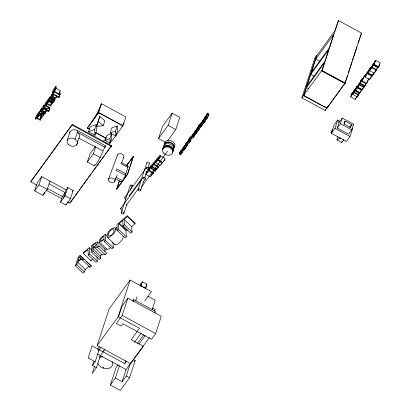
<?xml version="1.0" encoding="UTF-8"?>
<svg xmlns="http://www.w3.org/2000/svg" width="411" height="411" viewBox="0 0 411 411"><rect width="100%" height="100%" fill="white"/><g stroke="black" fill="none" stroke-linecap="round" stroke-linejoin="round"><path stroke-width="0.62" d="M373.286 65.092L373.517 64.774L378.135 67.276L377.899 67.599L373.286 65.092L373.296 63.777L371.78 67.769L376.394 70.276L377.534 67.435M180.27 154.86L180.876 154.531L182.088 152.347M192.286 138.348L192.893 138.019L194.11 135.835M115.609 228.994C115.496 232.2 112.907 234.64 110.533 236.484A5.266 1.855 -46.4 0 1 108.242 237.568L107.276 237.301C105.966 233.042 110.883 227.971 114.952 227.617L115.491 228.331L117.13 226.959L116.955 224.488L118.286 223.373L125.93 230.648L126.362 236.818L125.031 237.933L115.609 228.994L117.181 227.673L117.387 230.658L118.717 229.544L118.286 223.373M123.254 236.263C123.141 239.469 120.551 241.909 118.178 243.754A5.266 1.855 -46.4 0 1 115.887 244.838L114.921 244.576L107.276 237.301M159.792 164.955C160.172 166.306 162.078 163.254 162.242 162.484L157.85 159.704C153.693 165.284 157.12 158.24 158.574 157.1L156.319 159.858L155.379 162.463L159.817 165.412M188.531 143.151C189.44 144.21 191.408 138.928 191.423 138.096M205.849 119.36C206.913 120.366 208.829 114.648 208.927 113.729L207.776 113.102C204.303 116.606 203.209 125.042 207.776 113.102M361.788 81.491L362.106 78.845L362.502 78.301L362.214 80.535L364.521 75.526L361.788 81.491L366.407 83.998L368.903 78.573M38.762 115.152L38.197 116.847L37.406 116.416C37.519 113.847 41.085 114.494 42.112 116.102A1.865 1.403 18.1 0 1 42.379 117.094L41.126 118.435L40.34 118.008L41.085 115.758M204.642 121.964L205.161 121.481L204.005 120.855L203.466 121.507L204.93 117.561C203.594 118.502 202.207 124.543 204.005 120.855M103.551 141.548L104.302 140.069L105.684 139.545M164.616 159.519L164.611 159.216M369.556 79.035C369.869 80.171 371.539 76.544 371.703 75.691M357.365 96.431L357.339 96.888L358.813 94.7L354.195 92.192L353.064 93.729L354.796 89.804L353.912 90.954L353.568 92.454M146.095 172.954L146.419 171.901M198.179 130.102L197.09 131.797M96.677 126.531L99.693 116.416L104.851 120.7L103.223 125.694L96.677 126.531L99.693 116.416M200.655 126.218L199.52 128.633M154.361 170.401L153.149 173.648L148.756 170.863L149.779 167.179L152.296 164.241L151.279 167.929L150.816 168.464L155.209 171.243L156.01 169.481M148.756 170.863L150.118 167.077L151.716 165.217L150.816 168.464M157.901 167.231L156.375 169.887L151.983 167.107L153.005 163.419L153.462 162.884L154.438 163.501M153.462 162.884L152.666 165.761L155.497 160.511L154.022 164.734L158.41 167.513L159.381 165.135M154.022 164.734L154.829 161.806L151.983 167.107M153.149 173.648L153.657 171.803M155.425 162.628L156.524 161.862L157.85 159.704M159.535 155.81L159.134 157.259L160.706 155.702L165.155 158.559L164.508 160.208L162.443 162.818L158.055 160.033L159.072 156.35L159.535 155.81L160.511 156.432M155.209 171.243L155.661 169.62M156.375 169.887L156.884 168.042M180.799 153.755L180.717 154.418L181.991 152.121M204.313 122.334L204.257 122.848L205.161 121.481M75.388 265.855L76.79 264.679L77.576 262.192L81.393 258.992L82.421 259.958L83.762 258.832L91.406 266.107L90.066 267.227L89.038 266.266L85.221 269.467L84.435 271.948L83.032 273.125L75.388 265.855L78.326 256.86L79.965 255.488L83.762 258.832M79.236 256.983L77.895 261.185L80.977 258.601L79.236 256.983L81.034 258.694M35.259 118.938L36.348 115.609L38.192 113.071L37.108 116.4L35.259 118.938L35.875 119.272L36.615 118.255L40.18 120.192L41.09 118.024M40.545 119.688L36.985 117.752L37.344 116.642M37.406 116.416L38.665 112.285L40.119 111.33M39.22 113.493L40.653 109.691L39.22 113.493L43.402 115.763L44.311 113.6M40.581 111.628L42.03 107.8L40.581 111.628L43.648 113.292L39.564 113.02M42.785 108.602L44.239 104.769L42.785 108.602L43.222 108.838C38.953 110.014 46.489 114.577 46.756 110.754L48.508 111.71L48.873 111.201L49.962 107.872L48.919 107.307M40.18 120.192L40.725 118.527M45.59 104.743L46.679 101.414L48.529 98.871L47.44 102.2L45.59 104.743L46.207 105.077L46.952 104.06L50.512 105.992L51.606 103.269M46.207 105.077L46.571 103.968M52.603 102.211L51.601 104.502L50.265 102.077C49.253 101.892 48.328 102.36 47.568 102.026L48.657 98.697L49.736 98.075M50.882 105.488L47.316 103.557L47.681 102.447M43.402 115.763L44.131 113.544M48.806 100.325L50.26 96.493L48.806 100.325L50.625 101.317C49.788 102.175 48.221 100.68 47.568 102.026M43.766 115.265L40.648 113.57L44.794 113.852L45.338 112.188M44.794 113.852L45.667 111.735M52.346 92.794L53.435 89.464L55.773 86.253L56.43 86.613L55.341 89.942L54.365 91.278L59.282 93.949L58.896 94.479L53.98 91.812L53.004 93.148L52.346 92.794L54.684 89.583L55.773 86.253M51.334 97.027L52.048 97.417L50.918 98.476L51.483 99.39L52.767 98.229L54.391 98.347A1.649 1.238 18.1 0 1 55.043 98.917L55.156 99.133A1.459 1.099 18.1 0 1 55.161 99.781L53.79 100.644L54.231 100.885L53.867 101.383C51.992 101.003 48.313 98.758 51.334 97.027L52.423 93.698L51.565 94.509L51.221 95.578M53.004 93.148L53.368 92.038M51.483 99.39L52.413 96.308M59.246 93.122L60.289 93.687L59.199 97.017L58.835 97.52L57.083 96.57C56.816 100.387 49.279 95.825 53.548 94.653L53.111 94.412L54.016 91.638M53.111 94.412L54.201 91.689M54.365 91.278L54.73 90.168M48.508 111.71L49.412 108.93M50.512 105.992L51.056 104.327M51.601 104.502L52.325 102.282M53.204 100.325L54.278 99.801L54.406 99.282L53.964 98.84L53.111 98.768L52.043 99.698L53.204 100.325L53.749 98.661M52.058 103.875L50.877 101.805L51.056 101.548L52.988 102.596L53.533 100.931M52.988 102.596L53.718 100.983M53.867 101.383L54.231 100.274M58.896 94.479L59.985 91.15M59.282 93.949L60.371 90.62L55.454 87.949M36.959 185.212L30.799 181.868L31.02 181.205L72.346 124.43L111.535 145.7L69.988 203.142L67.748 201.924M58.835 97.52L60.289 93.687M49.947 181.097L47.224 189.42L42.929 195.323L34.683 190.843L37.401 182.52L41.696 176.617L66.079 189.851L63.356 198.179M34.683 190.843L38.978 184.945L41.696 176.617M42.929 195.323L43.509 193.54M44.352 193.36L44.722 192.24M30.799 181.868L72.346 124.43M67.291 140.197L70.009 131.869M75.115 139.134L77.838 130.806L105.612 145.884C101.717 152.476 100.145 160.239 94.458 165.9L87.338 162.032L90.06 153.709L95.311 146.496M76.58 145.006L78.804 138.194A5.328 4.007 18.1 0 0 77.34 132.321L105.113 147.4M66.079 189.851L67.769 187.534L73.173 190.468L70.456 198.796L65.894 205.053L60.489 202.12L62.318 196.52L65.19 192.579L49.053 183.82M60.489 202.12L65.046 195.857L67.769 187.534M89.536 129.352L87.384 127.985L98.635 112.527L122.966 125.73L111.653 141.358L110.549 140.757M88.529 131.808L90.163 126.814L96.272 124.574L96.59 130.297L94.956 135.291L88.529 131.808L94.643 129.568L96.272 124.574M65.894 205.053L66.284 203.866M97.962 113.457L100.829 104.671L101.507 103.742L125.833 116.945L122.91 125.894L98.583 112.691L101.507 103.742M69.988 203.142L70.209 202.474M87.338 162.032L93.338 153.786L95.563 146.979L78.804 138.194M94.458 165.9L94.849 164.708M105.237 140.439L106.865 135.445L111.54 133.734L111.777 138.106L110.148 143.1L105.237 140.439L109.907 138.728L111.54 133.734M110.194 132.948L111.828 127.955L117.171 125.997L117.443 131.001L115.81 135.995L110.194 132.948L115.537 130.991L117.171 125.997M122.288 126.66L123.619 122.586M126.516 165.592L133.513 156.201L127.616 174.233L116.75 189.158L119.385 180.681M116.75 189.158L119.303 181.343M122.067 181.631L122.386 180.665A4.978 0.776 -61.5 0 0 125.314 175.363L125.833 173.796L117.14 169.075M127.256 165.756L127.965 163.599M116.637 189.096L127.502 174.166L133.395 156.134M121.353 212.508L130.138 185.613M130.333 190.314L132.013 185.181M123.891 213.288L126.829 204.308M129.532 196.042L130.056 194.429M138.122 189.466L146.855 162.746M140.665 190.252L143.598 181.266M144.754 177.727L146.686 171.819M148.011 167.76L149.399 163.527M165.669 142.432L158.528 138.558L162.515 126.362L172.127 113.164L179.812 117.335L175.826 129.527L167.698 140.701M158.528 138.558L168.14 125.355L172.127 113.164M130.138 280.03L118.147 316.711L139.509 328.307L131.212 339.702L143.305 346.268L130.616 363.699L97.16 345.543L109.151 308.861L130.138 280.03L151.5 291.625L144.708 300.95M94.612 366.201L92.239 373.46L96.426 367.706L92.434 365.543L93.821 361.305M97.72 349.386L99.215 346.684M92.434 365.543L95.172 361.783L99.128 349.679M96.426 367.706L100.382 355.602M103.12 351.842L103.5 350.686M118.522 316.866L122.036 306.113L127.847 298.129L161.287 316.28L155.625 333.598L151.479 339.291L122.853 323.755L121.188 326.046L116.375 323.431L122.185 315.448L127.847 298.129M183.167 150.39L182.237 152.609L181.081 151.988L182.181 148.931L183.784 146.619L182.427 150.138L183.583 150.765L184.344 149.054M181.081 151.988L182.386 148.823L183.167 147.883L182.427 150.138M133.205 301.412L133.786 299.624L155.435 311.379L154.849 313.161M186.856 145.14L185.916 147.523L184.482 149.532L183.327 148.905L184.313 145.89L184.678 145.386L185.448 145.802M182.237 152.609L183.085 150.102M183.327 148.905L184.904 146.635L186.024 143.537L186.794 143.953M184.678 145.386L183.943 147.636L184.719 146.701L186.024 143.537M186.887 144.127L186.116 143.711L186.286 143.182L187.447 141.579L188.217 142M184.482 149.532L184.873 148.325M139.961 286.01L140.932 283.703L140.156 286.077M188.207 143.413L187.252 145.725L186.096 145.098L186.794 142.961L186.116 143.711M186.096 145.098L187.447 141.579M135.697 300.975L137.079 296.757M140.778 285.871L142.329 281.787L146.943 284.289L145.628 288.311L141.014 285.804L142.329 281.787M187.252 145.725L187.95 143.583M190.457 136.894C186.984 140.398 185.89 148.833 190.457 136.894L191.223 137.315M133.554 359.584L135.178 360.468L129.516 377.786L120.3 390.45L110.328 385.04L115.989 367.722L118.178 364.716M195.184 133.878L194.259 136.103L193.103 135.476L194.203 132.419L195.8 130.107L194.449 133.626L195.6 134.253L196.366 132.542M193.103 135.476L194.408 132.311L195.184 131.371L194.449 133.626M195.328 132.414L196.35 129.511L197.85 127.323L196.345 129.927L197.367 128.725L197.352 129.157A1.649 0.257 -61.5 0 1 197.054 129.866L195.328 132.414L196.484 133.041L198.21 130.493A1.649 0.257 -61.5 0 0 198.503 129.784M194.259 136.103L194.896 134.145M110.328 385.04L115.434 378.028L119.39 365.924M195.6 134.253L196.155 132.563M145.396 288.378L146.362 285.414M200.907 126.146L198.595 130.138L197.444 129.511L198.816 125.314L199.181 124.805L199.952 125.227M196.484 133.041L196.823 132.008M197.444 129.511L199.15 126.994L199.864 124.708A1.885 0.293 -61.5 0 0 199.535 124.949A2.189 0.339 -61.5 0 0 198.754 126.115L199.181 124.805M200.193 125.735C200.758 121.353 199.628 125.858 201.544 122.216L200.193 125.735L201.344 126.362L202.109 124.651M201.071 124.523L202.094 121.62L203.594 119.437L202.089 122.036L203.111 120.839L203.091 121.266A1.649 0.257 -61.5 0 1 202.798 121.975L201.071 124.523L202.227 125.15L203.954 122.601A1.649 0.257 -61.5 0 0 204.067 122.35M201.344 126.362L201.873 124.754M202.227 125.15L202.566 124.117M204.925 117.007L204.334 118.106L204.925 117.007L205.695 117.423M95.172 361.783L88.124 357.955L92.079 345.851L124.769 363.596L125.715 360.699M204.817 120.783L205.156 119.75M204.745 121.625L205.557 119.149M115.434 378.028L122.154 381.675L126.11 369.566L133.981 358.757M122.154 381.675L126.264 376.019L130.225 363.915M130.616 363.699L131.006 362.497M152.065 309.858L155.214 300.215L147.878 296.233M316.938 55.485L334.97 30.712L338.423 20.55L361.505 33.08L345.183 83.017L325.178 110.502L301.849 97.839L314.96 57.725L316.686 55.351L316.938 55.485L303.801 95.681M316.686 55.351L303.549 95.547L326.879 108.211L344.916 83.433L347.398 75.845M345.183 83.017L321.823 70.44L322.075 70.574L338.423 20.55M344.916 83.433L321.834 70.903L324.505 62.739L306.467 87.517L308.718 88.74M325.178 110.502L325.574 109.285M326.879 108.211L327.475 106.392M348.323 73.004L351.878 62.133M352.494 60.242L356.882 46.828M358.053 43.237L361.505 33.08M351.98 129.167L352.705 128.175L349.982 136.498L346.375 141.456L331.374 133.313L334.092 124.99L337.698 120.033L339.923 121.24M331.374 133.313L334.98 128.355L337.698 120.033M337.261 128.026L339.111 122.365L342.25 118.055L353.563 124.194L351.713 129.85L348.574 134.166L337.261 128.026L340.4 123.711L342.25 118.055M350.573 96.801L352.458 93.513L350.948 95.583C353.989 88.581 353.229 94.304 350.573 96.801L355.191 99.308L357.169 96.231M343.843 139.632L341.757 142.494L336.928 139.874L337.986 136.632M353.578 92.737L354.652 90.944L355.161 89.115L353.722 90.918L352.72 94.381L354.195 92.192M354.945 90.898L356.681 86.197L356.255 87.502A2.189 0.339 -61.5 0 1 357.036 86.336A1.885 0.293 -61.5 0 1 357.37 86.094L356.65 88.38L354.945 90.898L359.558 93.405L361.742 89.788M345.086 121.153L344.141 124.045L350.624 127.569L351.569 124.677L345.086 121.153L344.074 122.54L344.942 122.832M356.116 87.923C354.02 93.621 359.039 83.556 356.116 87.923L357.144 88.478M357.133 87.887L358.156 84.985L359.656 82.801L358.151 85.401L359.173 84.204L359.152 84.63A1.649 0.257 -61.5 0 1 358.86 85.339L357.133 87.887L361.752 90.394L363.478 87.846A1.649 0.257 -61.5 0 0 363.771 87.137M359.255 84.974L360.997 80.268L359.255 84.974L363.874 87.481L364.629 85.776M365.939 83.31L364.783 86.228L360.17 83.721L361.521 80.202L362.548 80.761M361.295 80.237L361.88 79.138L361.295 80.237L362.317 80.792M355.191 99.308L356.003 98.09M360.17 83.721L361.521 80.202M341.757 142.494L342.111 141.415M357.76 95.799L357.847 95.537M359.558 93.405L359.954 92.203M361.752 90.394L362.091 89.362M367.413 73.764C367.984 69.387 366.848 73.893 368.765 70.245L367.413 73.764L372.032 76.271L372.792 74.561M368.061 72.865L369.576 69.367L368.898 70.296L369.037 69.875L370.362 67.579L369.212 71.036L368.061 72.865L372.679 75.367L374.01 73.04M363.874 87.481L364.264 86.279M369.587 70.677L371.472 67.389L369.962 69.464C373.003 62.462 372.243 68.18 369.587 70.677L374.205 73.184L376.342 69.726M364.783 86.228L365.574 83.813M371.78 67.769L373.096 63.751L373.63 63.011L373.599 64.291L375.582 60.33L380.201 62.837L378.526 67.353L373.907 64.846L375.038 61.383L373.517 64.774M373.907 64.846L375.582 60.33M372.032 76.271L372.381 75.203M372.679 75.367L373.327 74.252M374.205 73.184L374.483 72.557M376.394 70.276L377.334 67.404M378.526 67.353L379.656 63.89M116.426 169.306L116.082 170.354L125.314 175.363L127.934 167.395A4.865 0.76 -61.5 0 0 127.698 166.27M373.722 73.307L373.409 74.103M186.25 146.383L185.962 147.153M182.237 151.972L182.371 151.602M359.306 92.901L358.587 94.448M194.013 135.609L192.908 137.747M371.225 76.549L370.532 78.1M108.489 179.247L117.561 154.932M114.777 181.349L117.212 174.829M121.635 162.967L123.85 157.038M152.558 173.314L150.981 175.918M359.558 92.747L358.567 94.725M356.979 96.282L356.167 97.854M375.998 70.158L375.017 71.966M164.549 159.72L164.215 160.367M366.828 83.043L368.251 79.713M361.11 90.903L361.315 90.43M152.82 173.329L151.423 175.692L150.102 176.905L145.715 174.125C147.22 173.113 149.27 170.205 148.577 168.721M203.645 122.92L203.779 122.648M99.863 107.636L96.652 114.053L91.807 121.908M157.321 168.022L157.839 166.984M146.583 171.536L146.763 171.181M104.882 251.398L105.242 249.379L97.33 241.93L95.316 242.711L91.252 246.025L91.684 252.195L99.328 259.469L100.659 258.355L100.49 255.899L92.845 248.629L94.35 247.365L97.51 247.314L99.108 245.973L106.752 253.248L105.154 254.584L102 254.635L100.49 255.899M185.875 147.328L185.099 148.263M360.997 91.124L360.622 91.725M116.133 135.111L116.755 134.012M358.479 95.229L357.811 96.153M203.486 123.197L202.834 123.906M370.393 78.316L369.895 78.763M104.913 146.866L105.612 145.884M36.985 117.752L37.725 116.734L37.108 116.4M47.316 103.557L48.056 102.539L47.44 102.2M40.34 118.008C44.28 117.135 37.648 113.189 38.218 116.816M49.597 108.376L49.962 107.872M87.327 128.155L98.583 112.691M72.475 191.434L73.173 190.468M67.733 202.921L68.092 202.423M70.584 201.96L73.965 197.316M74.715 196.283L78.47 191.12M79.225 190.088L82.981 184.924M83.731 183.897L87.492 178.734M88.242 177.701L91.247 173.57M92.372 172.024L96.133 166.861M96.883 165.828L100.638 160.67M101.389 159.638L104.399 155.507M105.524 153.961L109.28 148.797M110.03 147.765L111.535 145.7M126.768 165.463L133.513 156.201M124.79 197.393L146.588 167.447M129.604 195.287L141.512 178.929M120.772 208.356L143.357 177.326M126.377 205.166L138.656 188.295M143.146 182.124L145.448 178.965A1.331 0.853 36.1 0 0 144.364 177.182A1.331 0.853 36.1 0 0 143.393 178.292A1.331 0.853 36.1 0 0 145.448 178.965M141.538 186.913L167.58 151.135M197.66 127.872L198.451 128.258M190.781 138.913L191.074 138.512L190.062 141.615L189.332 142.581M208.1 115.126L208.392 114.72L207.375 117.823L206.23 118.974M97.16 345.543L118.147 316.711M132.666 301.165L133.786 299.624M98.445 350.619L101.014 347.09M146.557 284.823L146.943 284.289M99.683 356.563L104.615 349.787M311.379 72.49L329.411 47.717L333.799 34.298L315.761 59.076L319.701 61.213M307.007 85.858L325.044 61.08L328.795 49.603L310.762 74.381L314.138 76.215M301.849 97.839L321.854 70.353M321.834 70.903L322.101 70.492M154.176 311.127L155.296 309.586L152.548 308.096M134.5 342.291L141.189 333.1M137.248 343.581L143.634 334.801M124.769 363.596L126.639 361.028M138.98 344.074L145.335 335.34M134.731 357.724L149.388 337.59M134.443 361.48L135.178 360.468M375.335 70.933L376.091 69.896M332.725 129.578L330.865 132.131L331.682 132.573L332.376 131.618M343.802 124.425L344.865 122.966M349.473 127.559L351.569 124.677M352.864 125.15L353.563 124.194M164.056 160.603L163.398 161.42M362.661 88.92L363.247 87.538M147.4 170.2L147.641 169.902M158.055 160.033L160.115 157.428L160.706 155.702M109.429 143.917L110.086 142.304M160.829 164.441L162.211 162.525L157.819 159.745M91.925 250.289L89.228 247.725L83.299 252.688L83.351 253.417L90.995 260.692L92.835 259.151M107.009 236.042L105.211 234.332C103.151 236.515 99.056 238.354 99.113 241.822L106.958 249.318L108.227 249.2L110.667 247.535M119.344 223.26L122.699 220.45L123.079 225.891L130.724 233.16L132.054 232.045L131.674 226.605L135.034 223.795L134.983 223.065L127.338 215.796L119.293 222.531L119.344 223.26L126.989 230.53L126.937 229.8M83.351 253.417L87.949 249.569L88.329 255.01L95.974 262.28L97.304 261.165L97.001 256.844M92.634 245.619C98.059 240.122 96.503 246.287 92.794 247.946L92.634 245.619L94.432 247.33M132.054 232.045L124.41 224.776L124.03 219.335L127.384 216.525L127.338 215.796M88.329 255.01L89.655 253.895L89.228 247.725M91.684 252.195L93.014 251.085L92.845 248.629M112.897 242.218L113.287 247.776L111.956 248.886L104.312 241.617L105.642 240.502L105.211 234.332M123.079 225.891L124.41 224.776M336.928 139.874L340.673 137.962M339.44 121.579L338.294 121.923L339.111 122.365M364.922 77.006L366.35 75.043L367.105 72.716A1.921 0.298 -61.5 0 0 366.735 73.009L366.314 73.579A1.901 0.298 -61.5 0 0 365.692 74.653L364.922 77.006L369.54 79.513M148.196 169.399C148.674 170.385 147.051 173.411 146.064 173.19M99.108 245.973L95.722 246.086L97.464 243.682L97.597 242.105M104.584 249.2L105.242 249.379M105.771 142.997L106.403 143.208M99.313 242.048L101.245 241.581L104.153 239.315L104.312 241.617M374.267 64.352L378.885 66.859M372.166 67.24L376.784 69.747M367.783 73.261L372.397 75.768M362.209 80.921L366.823 83.428M360.534 83.217L365.153 85.724M359.62 84.471L364.238 86.978M357.606 87.065L362.219 89.572M357.498 87.389L362.117 89.891M321.859 70.82L344.942 83.351M355.412 90.086L360.026 92.593M355.31 90.394L359.928 92.901M354.025 92.722L358.639 95.229M352.72 94.381L357.339 96.888M303.575 95.46L326.909 108.124M340.4 123.711L351.713 129.85M334.98 128.355L349.982 136.498M206.461 117.125L207.612 117.752M203.856 121.312L205.012 121.939M201.544 123.701L202.695 124.328M201.436 124.024L202.592 124.651M200.558 125.232L201.714 125.858M197.907 128.7L199.063 129.326M197.809 129.008L198.965 129.635M195.8 131.592L196.951 132.219M195.693 131.916L196.848 132.537M194.814 133.123L195.97 133.75M193.468 134.972L194.624 135.599M168.14 125.355L175.826 129.527M189.142 140.916L190.298 141.543M186.46 144.595L187.616 145.222M183.804 148.068L184.955 148.695M183.691 148.402L184.847 149.029M182.797 149.635L183.948 150.262M181.451 151.484L182.602 152.106M54.684 89.583L55.341 89.942M53.476 93.908L59.199 97.017M49.171 99.822L53.353 102.092M87.384 127.985L89.593 129.188M95.676 132.491L106.182 138.188M95.619 132.655L106.125 138.358M43.869 105.273L44.311 105.509L43.088 106.125L42.939 106.942M43.15 108.098L48.873 111.201M72.131 125.093L111.319 146.367M40.941 111.129L45.123 113.4M39.091 114.977L41.126 116.082M95.563 146.979L102.683 150.842M121.476 162.586L127.996 166.126M120.87 163.563L127.934 167.395M93.338 153.786L100.459 157.654M115.866 177.126L122.386 180.665A4.978 0.776 -61.5 0 1 120.968 181.343M115.116 178.698L121.091 181.939M65.046 195.857L70.456 198.796M47.296 188.366L62.318 196.52M38.978 184.945L47.224 189.42M46.479 190.38L61.593 198.585M122.185 315.448L155.625 333.598M97.392 353.979L126.11 369.566M126.264 376.019L129.516 377.786M107.081 143.531L107.723 143.922M157.69 160.29L162.083 163.069M154.479 164.2L158.872 166.979M152.45 166.563L156.843 169.342M150.118 167.077L151.582 168.001M151.279 167.929L155.671 170.709M149.219 170.329L153.611 173.108M98.059 121.409L103.223 125.694M91.406 266.107L86.711 261.899M127.384 216.525L135.034 223.795M124.03 219.335L131.674 226.605M118.717 229.544L126.362 236.818M105.642 240.502L113.287 247.776M97.51 247.314L105.154 254.584M94.35 247.365L102 254.635M93.014 251.085L100.659 258.355M89.655 253.895L97.304 261.165M79.965 255.488L84.008 259.336M81.393 258.992L90.066 267.227M77.576 262.192L85.221 269.467M76.79 264.679L84.435 271.948M106.958 249.318L106.675 248.753M114.654 244.129L114.921 244.576M90.944 259.963L90.995 260.692M115.537 130.991L115.81 135.995M109.907 138.728L110.148 143.1M94.643 129.568L94.956 135.291M343.432 139.93A2.338 0.365 -61.5 0 1 343.19 139.976M340.154 137.808A2.338 0.365 -61.5 0 1 339.938 138.034M112.367 361.85A7.778 5.852 18.1 0 1 107.394 368.682A7.778 5.852 18.1 0 1 97.844 363.499M99.493 357.883A7.778 5.852 18.1 0 1 102.817 356.666M146.886 163.28A1.331 1.002 18.1 0 1 148.407 162.175A1.331 1.002 18.1 0 1 149.085 163.958M130.112 185.875A1.331 1.002 18.1 0 1 131.525 185.001A1.331 1.002 18.1 0 1 132.681 186.399M125.869 199.181A1.331 0.853 36.1 0 1 124.697 198.087A1.331 0.853 36.1 0 1 125.211 197.182M122.154 210.211A1.331 0.853 36.1 0 1 120.808 209.322A1.331 0.853 36.1 0 1 120.952 208.218M121.194 208.146A1.331 0.853 36.1 0 1 121.476 208.141M117.51 155.517A3.319 2.199 20.5 0 1 121.718 154.022A3.319 2.199 20.5 0 1 123.125 157.952M163.583 146.244A5.317 4.002 18.1 0 1 170.447 144.204A5.317 4.002 18.1 0 1 173.283 150.313M162.92 148.952A5.317 4.002 18.1 0 1 169.25 145.633A5.317 4.002 18.1 0 1 172.738 151.978M163.974 147.22A4.783 3.596 18.1 0 1 169.137 146.018A4.783 3.596 18.1 0 1 172.8 149.938M162.648 149.784A5.317 4.002 18.1 0 1 168.978 146.465A5.317 4.002 18.1 0 1 172.466 152.81M164.641 144.734A4.783 3.596 18.1 0 1 170.226 142.689A4.783 3.596 18.1 0 1 173.781 147.549M164.01 145.622A5.317 4.002 18.1 0 1 170.339 142.304A5.317 4.002 18.1 0 1 173.827 148.648M164.554 143.958A5.317 4.002 18.1 0 1 170.884 140.639A5.317 4.002 18.1 0 1 174.372 146.984M45.344 104.137A1.901 1.428 18.1 0 1 45.297 103.161L45.713 102.586A1.921 1.444 18.1 0 1 46.756 102.195M69.752 132.887A5.328 4.007 18.1 0 1 77.838 130.806M108.273 234.419L108.355 235.57L108.823 236.161C111.782 235.847 115.013 232.169 113.981 229.107L113.698 228.886C111.027 229.091 108.807 231.891 108.273 234.419M181.374 150.236C181.359 151.983 177.675 157.398 179.92 152.106A1.901 0.298 -61.5 0 1 180.542 151.037L180.963 150.462A1.921 0.298 -61.5 0 1 181.333 150.169L181.374 150.236M193.391 133.724C193.381 135.471 189.697 140.886 191.937 135.594A1.901 0.298 -61.5 0 1 192.564 134.525L192.98 133.95A1.921 0.298 -61.5 0 1 193.35 133.657L193.391 133.724M100.438 240.009L100.412 240.343C101.363 241.745 103.156 239.063 104.101 238.616L103.932 236.15L101.789 238L100.438 240.009M199.515 125.468C198.631 129.244 196.638 128.849 199.515 125.468M103.099 367.393C103.69 368.78 104.348 366.576 103.099 367.393M179.52 153.58C181.117 152.851 181.688 147.785 179.52 153.58M191.541 137.069C193.134 136.339 193.709 131.273 191.541 137.069M365.297 76.127C366.889 75.398 367.46 70.332 365.297 76.127M46.181 110.446C46.073 112.419 43.494 111.468 42.77 110.441A0.863 0.647 18.1 0 1 42.662 109.876L43.813 109.162L46.181 110.446M56.507 96.261C56.399 98.234 53.82 97.284 53.096 96.251A0.863 0.647 18.1 0 1 52.988 95.691L54.139 94.972L56.507 96.261M187.796 141.893C188.459 142.823 189.918 138.399 189.918 137.885L187.796 141.893M205.115 118.101C205.772 119.031 207.236 114.607 207.236 114.094L205.115 118.101M48.339 107.846C47.835 109.439 45.59 108.242 44.943 107.328A1.089 0.822 18.1 0 1 44.876 106.711L45.148 106.341A1.099 0.827 18.1 0 1 45.827 106.12L47.84 106.988L48.339 107.846M352.643 92.86L351.431 94.705L352.643 92.86M371.657 66.741L370.45 68.586L371.657 66.741M160.259 156.581L158.631 159.078L159.016 157.68L160.259 156.581M49.053 107.939C48.406 110.246 45.092 109.043 44.254 107.466A1.901 1.428 18.1 0 1 44.208 106.49L44.624 105.915A1.921 1.444 18.1 0 1 45.667 105.524L48.03 106.326L49.053 107.939M197.023 129.475L195.939 131.171L197.023 129.475M202.767 121.584L201.683 123.279L202.767 121.584M358.829 84.949L357.745 86.644L358.829 84.949M146.624 168.412A1.331 0.853 36.1 0 0 148.674 169.085A1.331 0.853 36.1 0 0 147.595 167.303A1.331 0.853 36.1 0 0 146.624 168.412M121.522 213.299A1.331 1.002 18.1 0 0 123.773 213.525A1.331 1.002 18.1 0 0 122.565 211.87A1.331 1.002 18.1 0 0 121.522 213.299M138.296 190.262A1.331 1.002 18.1 0 0 140.547 190.483A1.331 1.002 18.1 0 0 139.334 188.829A1.331 1.002 18.1 0 0 138.296 190.262M108.982 181.051A3.319 2.199 20.5 0 0 114.51 181.862A3.319 2.199 20.5 0 0 111.402 177.984A3.319 2.199 20.5 0 0 108.982 181.051M163.188 152.743A5.317 4.002 18.1 0 0 172.194 153.642A5.317 4.002 18.1 0 0 167.354 147.025A5.317 4.002 18.1 0 0 163.188 152.743M68.324 144.348A5.328 4.007 18.1 0 0 77.181 144.122A5.328 4.007 18.1 0 0 71.201 138.009A5.328 4.007 18.1 0 0 68.324 144.348"/></g></svg>
